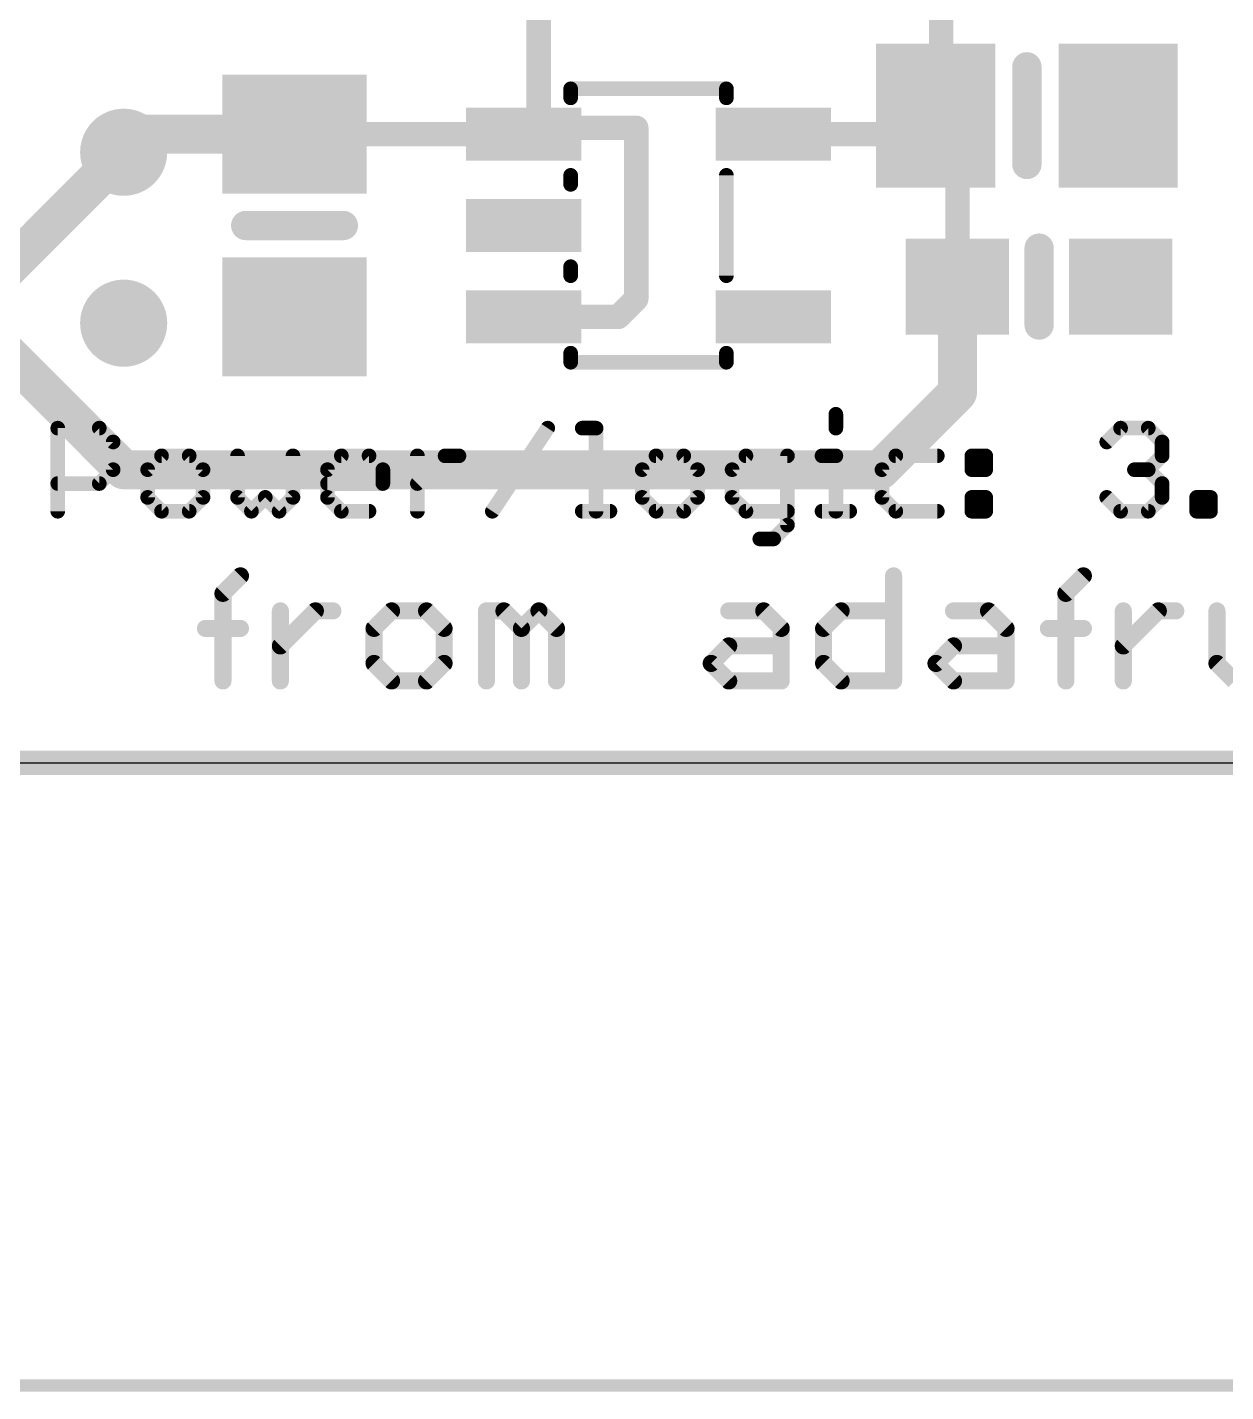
# Model space of a CAD drawing. Extents: x -11.1 to 62.6, y -8.5 to 38.4.
# Drawn here: x 32.27 to 44.74, y -6.54 to 7.65 of the extents above; entities that cross this region are included whole.
import ezdxf

# ---------------------------------------------------------------- set-up
doc = ezdxf.new("R2010")
doc.units = 0
for name, color, linetype in [('1', 12, 'CONTINUOUS'), ('16', 5, 'CONTINUOUS'), ('18', 110, 'CONTINUOUS'), ('20', 53, 'CONTINUOUS'), ('21', 40, 'CONTINUOUS'), ('47', 253, 'CONTINUOUS')]:
    doc.layers.add(name, color=color, linetype=linetype)

# ---------------------------------------------------------------- blocks, each defined once
blk = doc.blocks.new('RECT')
blk.add_solid([(-0.5, -0.5), (0.5, -0.5), (-0.5, 0.5), (0.5, 0.5)])
blk = doc.blocks.new('ROUNDV')
at = {"const_width": 0.5}
blk.add_lwpolyline([(0, -0.25, 1), (0, 0.25, 1), (0, -0.25)], format="xyb", dxfattribs=at)

msp = doc.modelspace()

# ---------------------------------------------------------------- linework, layer by layer
at = {"layer": '1'}
for points, const_width in [([(37.592, 11.938), (37.592, 6.695)], 0.254), ([(41.7798, 8.266), (41.7798, 6.7888)], 0.254), ([(29.2204, 7.1016), (33.274, 3.048)], 0.4064), ([(37.592, 6.695), (37.435, 6.538)], 0.254), ([(41.722, 6.731), (41.529, 6.538)], 0.254), ([(41.7798, 6.7888), (41.722, 6.731)], 0.254), ([(41.722, 6.731), (41.949, 6.504)], 0.254), ([(33.274, 6.35), (33.462, 6.538)], 0.4064), ([(33.462, 6.538), (35.052, 6.538)], 0.4064), ([(37.501, 6.604), (37.435, 6.538)], 0.254), ([(38.608, 6.604), (37.501, 6.604)], 0.254), ([(38.608, 4.826), (38.608, 6.604)], 0.254), ([(37.435, 6.538), (35.052, 6.538)], 0.254), ([(41.529, 6.538), (40.035, 6.538)], 0.254), ([(41.949, 6.504), (41.949, 4.953)], 0.254), ([(41.949, 3.849), (41.949, 4.953)], 0.4064), ([(38.42, 4.638), (38.608, 4.826)], 0.254), ([(37.435, 4.638), (38.42, 4.638)], 0.254), ([(41.148, 3.048), (41.949, 3.849)], 0.4064), ([(33.274, 3.048), (41.148, 3.048)], 0.4064), ([(57.15, 0), (0, 0)], 0.254)]:
    msp.add_lwpolyline(points, dxfattribs=dict(at, const_width=const_width))
for points, const_width in [([(37.6369, 6.6501, 1), (37.5471, 6.7399)], 0.127), ([(41.7669, 6.7759, 1), (41.6771, 6.6861)], 0.127), ([(41.6771, 6.7759, 1), (41.7669, 6.6861)], 0.127), ([(41.7669, 6.6861, 1), (41.6771, 6.7759)], 0.127), ([(41.7163, 6.7888, 1), (41.8433, 6.7888)], 0.127), ([(41.8247, 6.7439, 1), (41.7349, 6.8337)], 0.127), ([(33.462, 6.6396, 1), (33.462, 6.4364)], 0.2032), ([(33.5338, 6.4662, 1), (33.3902, 6.6098)], 0.2032), ([(35.052, 6.4364, 1), (35.052, 6.6396)], 0.2032), ([(37.501, 6.6675, 1), (37.501, 6.5405)], 0.127), ([(37.5459, 6.5591, 1), (37.4561, 6.6489)], 0.127), ([(37.5285, 6.695, 1), (37.6555, 6.695)], 0.127), ([(38.6715, 6.604, 1), (38.5445, 6.604)], 0.127), ([(38.608, 6.5405, 1), (38.608, 6.6675)], 0.127), ([(35.052, 6.6015, 1), (35.052, 6.4745)], 0.127), ([(37.3901, 6.5829, 1), (37.4799, 6.4931)], 0.127), ([(37.3901, 6.5829, 1), (37.4799, 6.4931)], 0.127), ([(37.435, 6.4745, 1), (37.435, 6.6015)], 0.127), ([(40.035, 6.6015, 1), (40.035, 6.4745)], 0.127), ([(41.4841, 6.5829, 1), (41.5739, 6.4931)], 0.127), ([(41.529, 6.4745, 1), (41.529, 6.6015)], 0.127), ([(42.0125, 6.504, 1), (41.8855, 6.504)], 0.127), ([(41.9041, 6.4591, 1), (41.9939, 6.5489)], 0.127), ([(33.2022, 6.4218, 1), (33.3458, 6.2782)], 0.2032), ([(42.0506, 4.953, 1), (41.8474, 4.953)], 0.2032), ([(41.8855, 4.953, 1), (42.0125, 4.953)], 0.127), ([(38.5445, 4.826, 1), (38.6715, 4.826)], 0.127), ([(38.6529, 4.7811, 1), (38.5631, 4.8709)], 0.127), ([(37.435, 4.7015, 1), (37.435, 4.5745)], 0.127), ([(38.3751, 4.6829, 1), (38.4649, 4.5931)], 0.127), ([(38.42, 4.5745, 1), (38.42, 4.7015)], 0.127), ([(42.0208, 3.7772, 1), (41.8772, 3.9208)], 0.2032), ([(41.8474, 3.849, 1), (42.0506, 3.849)], 0.2032), ([(33.274, 3.1496, 1), (33.274, 2.9464)], 0.2032), ([(33.2022, 2.9762, 1), (33.3458, 3.1198)], 0.2032), ([(41.0762, 3.1198, 1), (41.2198, 2.9762)], 0.2032), ([(41.148, 2.9464, 1), (41.148, 3.1496)], 0.2032)]:
    msp.add_lwpolyline(points, format="xyb", dxfattribs=dict(at, const_width=const_width))
at = {"layer": '16'}
for points, const_width in [([(29.972, 3.048), (33.274, 6.35)], 0.4064), ([(57.15, 0), (0, 0)], 0.254)]:
    msp.add_lwpolyline(points, dxfattribs=dict(at, const_width=const_width))
at = {"layer": '16', "const_width": 0.2032}
msp.add_lwpolyline([(33.3458, 6.2782, 1), (33.2022, 6.4218)], format="xyb", dxfattribs=at)
at = {"layer": '20'}
msp.add_line((5.08, 0), (52.07, 0), dxfattribs=at)
at = {"layer": '21'}
for points, const_width in [([(42.672, 7.239), (42.672, 6.223)], 0.3048), ([(37.925, 7.01), (39.545, 7.01)], 0.1524), ([(37.925, 6.916), (37.925, 7.01)], 0.1524), ([(39.545, 7.01), (39.545, 6.916)], 0.1524), ([(37.925, 6.016), (37.925, 6.11)], 0.1524), ([(39.545, 6.11), (39.545, 5.066)], 0.1524), ([(35.56, 5.588), (34.544, 5.588)], 0.3048), ([(42.799, 5.353), (42.799, 4.553)], 0.3048), ([(37.925, 5.066), (37.925, 5.16)], 0.1524), ([(37.925, 4.166), (37.925, 4.26)], 0.1524), ([(39.545, 4.26), (39.545, 4.166)], 0.1524), ([(39.545, 4.166), (37.925, 4.166)], 0.1524), ([(40.6842, 3.6246), (40.6842, 3.4805)], 0.1524), ([(32.5882, 2.6162), (32.5882, 3.4805)], 0.1524), ([(32.5882, 3.4805), (33.0204, 3.4805)], 0.1524), ([(33.0204, 3.4805), (33.1644, 3.3365)], 0.1524), ([(37.1099, 2.6162), (37.6861, 3.4805)], 0.1524), ([(38.0454, 3.4805), (38.1894, 3.4805)], 0.1524), ([(38.1894, 3.4805), (38.1894, 2.6162)], 0.1524), ([(43.5026, 3.3365), (43.6466, 3.4805)], 0.1524), ([(43.6466, 3.4805), (43.9348, 3.4805)], 0.1524), ([(43.9348, 3.4805), (44.0788, 3.3365)], 0.1524), ([(33.1644, 3.3365), (33.1644, 3.0484)], 0.1524), ([(44.0788, 3.3365), (44.0788, 3.1924)], 0.1524), ([(33.6678, 3.1924), (33.5237, 3.0484)], 0.1524), ([(33.9559, 3.1924), (33.6678, 3.1924)], 0.1524), ([(34.0999, 3.0484), (33.9559, 3.1924)], 0.1524), ([(34.4592, 3.1924), (34.4592, 2.7603)], 0.1524), ([(35.0355, 2.7603), (35.0355, 3.1924)], 0.1524), ([(35.3948, 3.0484), (35.5388, 3.1924)], 0.1524), ([(35.5388, 3.1924), (35.8269, 3.1924)], 0.1524), ([(35.8269, 3.1924), (35.971, 3.0484)], 0.1524), ([(36.3303, 2.6162), (36.3303, 3.1924)], 0.1524), ([(36.3303, 2.9043), (36.6184, 3.1924)], 0.1524), ([(36.6184, 3.1924), (36.7624, 3.1924)], 0.1524), ([(38.8131, 3.1924), (38.6691, 3.0484)], 0.1524), ([(39.1012, 3.1924), (38.8131, 3.1924)], 0.1524), ([(39.2453, 3.0484), (39.1012, 3.1924)], 0.1524), ([(39.7486, 3.1924), (39.6046, 3.0484)], 0.1524), ([(40.1808, 3.1924), (39.7486, 3.1924)], 0.1524), ([(40.1808, 2.4721), (40.1808, 3.1924)], 0.1524), ([(40.5401, 3.1924), (40.6842, 3.1924)], 0.1524), ([(40.6842, 3.1924), (40.6842, 2.6162)], 0.1524), ([(41.3078, 3.1924), (41.1638, 3.0484)], 0.1524), ([(41.74, 3.1924), (41.3078, 3.1924)], 0.1524), ([(42.0993, 3.1924), (42.2434, 3.1924)], 0.1524), ([(42.0993, 3.0484), (42.0993, 3.1924)], 0.1524), ([(42.2434, 3.1924), (42.2434, 3.0484)], 0.1524), ([(44.0788, 3.1924), (43.9348, 3.0484)], 0.1524), ([(33.1644, 3.0484), (33.0204, 2.9043)], 0.1524), ([(33.5237, 3.0484), (33.5237, 2.7603)], 0.1524), ([(34.0999, 2.7603), (34.0999, 3.0484)], 0.1524), ([(35.3948, 2.7603), (35.3948, 3.0484)], 0.1524), ([(35.971, 3.0484), (35.971, 2.9043)], 0.1524), ([(38.6691, 3.0484), (38.6691, 2.7603)], 0.1524), ([(39.2453, 2.7603), (39.2453, 3.0484)], 0.1524), ([(39.6046, 3.0484), (39.6046, 2.7603)], 0.1524), ([(41.1638, 3.0484), (41.1638, 2.7603)], 0.1524), ([(42.2434, 3.0484), (42.0993, 3.0484)], 0.1524), ([(43.9348, 3.0484), (43.7907, 3.0484)], 0.1524), ([(43.9348, 3.0484), (44.0788, 2.9043)], 0.1524), ([(33.0204, 2.9043), (32.5882, 2.9043)], 0.1524), ([(35.971, 2.9043), (35.3948, 2.9043)], 0.1524), ([(44.0788, 2.9043), (44.0788, 2.7603)], 0.1524), ([(33.5237, 2.7603), (33.6678, 2.6162)], 0.1524), ([(33.9559, 2.6162), (34.0999, 2.7603)], 0.1524), ([(34.4592, 2.7603), (34.6033, 2.6162)], 0.1524), ([(34.6033, 2.6162), (34.7474, 2.7603)], 0.1524), ([(34.7474, 2.7603), (34.8914, 2.6162)], 0.1524), ([(34.8914, 2.6162), (35.0355, 2.7603)], 0.1524), ([(35.5388, 2.6162), (35.3948, 2.7603)], 0.1524), ([(38.6691, 2.7603), (38.8131, 2.6162)], 0.1524), ([(39.1012, 2.6162), (39.2453, 2.7603)], 0.1524), ([(39.6046, 2.7603), (39.7486, 2.6162)], 0.1524), ([(41.1638, 2.7603), (41.3078, 2.6162)], 0.1524), ([(42.0993, 2.7603), (42.2434, 2.7603)], 0.1524), ([(42.0993, 2.6162), (42.0993, 2.7603)], 0.1524), ([(42.2434, 2.7603), (42.2434, 2.6162)], 0.1524), ([(43.6466, 2.6162), (43.5026, 2.7603)], 0.1524), ([(44.0788, 2.7603), (43.9348, 2.6162)], 0.1524), ([(44.4381, 2.6162), (44.4381, 2.7603)], 0.1524), ([(44.4381, 2.7603), (44.5822, 2.7603)], 0.1524), ([(44.5822, 2.7603), (44.5822, 2.6162)], 0.1524), ([(33.6678, 2.6162), (33.9559, 2.6162)], 0.1524), ([(35.8269, 2.6162), (35.5388, 2.6162)], 0.1524), ([(38.0454, 2.6162), (38.3335, 2.6162)], 0.1524), ([(38.8131, 2.6162), (39.1012, 2.6162)], 0.1524), ([(39.7486, 2.6162), (40.1808, 2.6162)], 0.1524), ([(40.5401, 2.6162), (40.8282, 2.6162)], 0.1524), ([(41.3078, 2.6162), (41.74, 2.6162)], 0.1524), ([(42.2434, 2.6162), (42.0993, 2.6162)], 0.1524), ([(43.9348, 2.6162), (43.6466, 2.6162)], 0.1524), ([(44.5822, 2.6162), (44.4381, 2.6162)], 0.1524), ([(40.0368, 2.3281), (40.1808, 2.4721)], 0.1524), ([(39.8927, 2.3281), (40.0368, 2.3281)], 0.1524), ([(34.3071, 1.7618), (34.4893, 1.944)], 0.1778), ([(41.2853, 1.944), (41.2853, 0.8509)], 0.1778), ([(43.0776, 1.7618), (43.2598, 1.944)], 0.1778), ([(34.3071, 0.8509), (34.3071, 1.7618)], 0.1778), ([(43.0776, 0.8509), (43.0776, 1.7618)], 0.1778), ([(34.9045, 0.8509), (34.9045, 1.5797)], 0.1778), ([(34.9045, 1.2153), (35.2689, 1.5797)], 0.1778), ([(35.2689, 1.5797), (35.4511, 1.5797)], 0.1778), ([(36.0612, 1.5797), (35.879, 1.3975)], 0.1778), ([(36.4256, 1.5797), (36.0612, 1.5797)], 0.1778), ([(36.6077, 1.3975), (36.4256, 1.5797)], 0.1778), ([(37.0484, 0.8509), (37.0484, 1.5797)], 0.1778), ([(37.0484, 1.5797), (37.2306, 1.5797)], 0.1778), ([(37.2306, 1.5797), (37.4128, 1.3975)], 0.1778), ([(37.4128, 1.3975), (37.595, 1.5797)], 0.1778), ([(37.595, 1.5797), (37.7771, 1.3975)], 0.1778), ([(39.5694, 1.5797), (39.9338, 1.5797)], 0.1778), ([(39.9338, 1.5797), (40.1159, 1.3975)], 0.1778), ([(40.5566, 1.3975), (40.7388, 1.5797)], 0.1778), ([(40.7388, 1.5797), (41.2853, 1.5797)], 0.1778), ([(41.9082, 1.5797), (42.2725, 1.5797)], 0.1778), ([(42.2725, 1.5797), (42.4547, 1.3975)], 0.1778), ([(43.675, 0.8509), (43.675, 1.5797)], 0.1778), ([(43.675, 1.2153), (44.0393, 1.5797)], 0.1778), ([(44.0393, 1.5797), (44.2215, 1.5797)], 0.1778), ([(44.6495, 1.5797), (44.6495, 1.0331)], 0.1778), ([(34.1249, 1.3975), (34.4893, 1.3975)], 0.1778), ([(35.879, 1.3975), (35.879, 1.0331)], 0.1778), ([(36.6077, 1.0331), (36.6077, 1.3975)], 0.1778), ([(37.4128, 1.3975), (37.4128, 0.8509)], 0.1778), ([(37.7771, 1.3975), (37.7771, 0.8509)], 0.1778), ([(40.1159, 1.3975), (40.1159, 0.8509)], 0.1778), ([(40.5566, 1.0331), (40.5566, 1.3975)], 0.1778), ([(42.4547, 1.3975), (42.4547, 0.8509)], 0.1778), ([(42.8954, 1.3975), (43.2598, 1.3975)], 0.1778), ([(39.3872, 1.0331), (39.5694, 1.2153)], 0.1778), ([(39.5694, 1.2153), (40.1159, 1.2153)], 0.1778), ([(41.726, 1.0331), (41.9082, 1.2153)], 0.1778), ([(41.9082, 1.2153), (42.4547, 1.2153)], 0.1778), ([(35.879, 1.0331), (36.0612, 0.8509)], 0.1778), ([(36.4256, 0.8509), (36.6077, 1.0331)], 0.1778), ([(39.5694, 0.8509), (39.3872, 1.0331)], 0.1778), ([(40.7388, 0.8509), (40.5566, 1.0331)], 0.1778), ([(41.9082, 0.8509), (41.726, 1.0331)], 0.1778), ([(44.6495, 1.0331), (44.8317, 0.8509)], 0.1778), ([(36.0612, 0.8509), (36.4256, 0.8509)], 0.1778), ([(40.1159, 0.8509), (39.5694, 0.8509)], 0.1778), ([(41.2853, 0.8509), (40.7388, 0.8509)], 0.1778), ([(42.4547, 0.8509), (41.9082, 0.8509)], 0.1778)]:
    msp.add_lwpolyline(points, dxfattribs=dict(at, const_width=const_width))
for points, const_width in [([(42.7482, 7.239, 1), (42.5958, 7.239)], 0.1524), ([(37.925, 7.0481, 1), (37.925, 6.9719)], 0.0762), ([(37.9631, 7.01, 1), (37.8869, 7.01)], 0.0762), ([(37.8869, 6.916, 1), (37.9631, 6.916)], 0.0762), ([(39.5831, 7.01, 1), (39.5069, 7.01)], 0.0762), ([(39.5069, 6.916, 1), (39.5831, 6.916)], 0.0762), ([(39.545, 6.9719, 1), (39.545, 7.0481)], 0.0762), ([(42.5958, 6.223, 1), (42.7482, 6.223)], 0.1524), ([(37.9631, 6.11, 1), (37.8869, 6.11)], 0.0762), ([(39.5831, 6.11, 1), (39.5069, 6.11)], 0.0762), ([(37.8869, 6.016, 1), (37.9631, 6.016)], 0.0762), ([(34.544, 5.6642, 1), (34.544, 5.5118)], 0.1524), ([(35.56, 5.5118, 1), (35.56, 5.6642)], 0.1524), ([(42.8752, 5.353, 1), (42.7228, 5.353)], 0.1524), ([(37.9631, 5.16, 1), (37.8869, 5.16)], 0.0762), ([(37.8869, 5.066, 1), (37.9631, 5.066)], 0.0762), ([(39.5069, 5.066, 1), (39.5831, 5.066)], 0.0762), ([(42.7228, 4.553, 1), (42.8752, 4.553)], 0.1524), ([(37.9631, 4.26, 1), (37.8869, 4.26)], 0.0762), ([(39.5831, 4.26, 1), (39.5069, 4.26)], 0.0762), ([(37.925, 4.2041, 1), (37.925, 4.1279)], 0.0762), ([(37.8869, 4.166, 1), (37.9631, 4.166)], 0.0762), ([(39.5069, 4.166, 1), (39.5831, 4.166)], 0.0762), ([(39.545, 4.1279, 1), (39.545, 4.2041)], 0.0762), ([(40.7223, 3.6246, 1), (40.6461, 3.6246)], 0.0762), ([(32.6263, 3.4805, 1), (32.5501, 3.4805)], 0.0762), ([(32.5882, 3.5186, 1), (32.5882, 3.4424)], 0.0762), ([(33.0473, 3.5075, 1), (32.9934, 3.4536)], 0.0762), ([(33.0204, 3.4424, 1), (33.0204, 3.5186)], 0.0762), ([(37.7178, 3.4594, 1), (37.6544, 3.5017)], 0.0762), ([(38.0454, 3.5186, 1), (38.0454, 3.4424)], 0.0762), ([(38.2275, 3.4805, 1), (38.1513, 3.4805)], 0.0762), ([(38.1894, 3.4424, 1), (38.1894, 3.5186)], 0.0762), ([(43.6466, 3.5186, 1), (43.6466, 3.4424)], 0.0762), ([(43.6736, 3.4536, 1), (43.6197, 3.5075)], 0.0762), ([(43.9617, 3.5075, 1), (43.9078, 3.4536)], 0.0762), ([(43.9348, 3.4424, 1), (43.9348, 3.5186)], 0.0762), ([(33.2025, 3.3365, 1), (33.1263, 3.3365)], 0.0762), ([(40.6461, 3.4805, 1), (40.7223, 3.4805)], 0.0762), ([(44.1169, 3.3365, 1), (44.0407, 3.3365)], 0.0762), ([(33.1375, 3.3095, 1), (33.1914, 3.3634)], 0.0762), ([(33.6678, 3.2305, 1), (33.6678, 3.1543)], 0.0762), ([(33.6947, 3.1655, 1), (33.6408, 3.2194)], 0.0762), ([(33.9828, 3.2194, 1), (33.9289, 3.1655)], 0.0762), ([(33.9559, 3.1543, 1), (33.9559, 3.2305)], 0.0762), ([(34.4973, 3.1924, 1), (34.4211, 3.1924)], 0.0762), ([(35.0736, 3.1924, 1), (34.9974, 3.1924)], 0.0762), ([(35.5388, 3.2305, 1), (35.5388, 3.1543)], 0.0762), ([(35.5658, 3.1655, 1), (35.5119, 3.2194)], 0.0762), ([(35.8539, 3.2194, 1), (35.8, 3.1655)], 0.0762), ([(35.8269, 3.1543, 1), (35.8269, 3.2305)], 0.0762), ([(36.3684, 3.1924, 1), (36.2922, 3.1924)], 0.0762), ([(36.6184, 3.2305, 1), (36.6184, 3.1543)], 0.0762), ([(36.6453, 3.1655, 1), (36.5914, 3.2194)], 0.0762), ([(36.7624, 3.1543, 1), (36.7624, 3.2305)], 0.0762), ([(38.8131, 3.2305, 1), (38.8131, 3.1543)], 0.0762), ([(38.8401, 3.1655, 1), (38.7862, 3.2194)], 0.0762), ([(39.1282, 3.2194, 1), (39.0743, 3.1655)], 0.0762), ([(39.1012, 3.1543, 1), (39.1012, 3.2305)], 0.0762), ([(39.7486, 3.2305, 1), (39.7486, 3.1543)], 0.0762), ([(39.7756, 3.1655, 1), (39.7217, 3.2194)], 0.0762), ([(40.2189, 3.1924, 1), (40.1427, 3.1924)], 0.0762), ([(40.1808, 3.1543, 1), (40.1808, 3.2305)], 0.0762), ([(40.5401, 3.2305, 1), (40.5401, 3.1543)], 0.0762), ([(40.7223, 3.1924, 1), (40.6461, 3.1924)], 0.0762), ([(40.6842, 3.1543, 1), (40.6842, 3.2305)], 0.0762), ([(41.3078, 3.2305, 1), (41.3078, 3.1543)], 0.0762), ([(41.3348, 3.1655, 1), (41.2809, 3.2194)], 0.0762), ([(41.74, 3.1543, 1), (41.74, 3.2305)], 0.0762), ([(42.0993, 3.2305, 1), (42.0993, 3.1543)], 0.0762), ([(42.1374, 3.1924, 1), (42.0612, 3.1924)], 0.0762), ([(42.2815, 3.1924, 1), (42.2053, 3.1924)], 0.0762), ([(42.2434, 3.1543, 1), (42.2434, 3.2305)], 0.0762), ([(43.4756, 3.3634, 1), (43.5295, 3.3095)], 0.0762), ([(44.0519, 3.3095, 1), (44.1057, 3.3634)], 0.0762), ([(44.1057, 3.1655, 1), (44.0519, 3.2194)], 0.0762), ([(33.1914, 3.0214, 1), (33.1375, 3.0753)], 0.0762), ([(33.5618, 3.0484, 1), (33.4856, 3.0484)], 0.0762), ([(34.138, 3.0484, 1), (34.0618, 3.0484)], 0.0762), ([(35.4329, 3.0484, 1), (35.3567, 3.0484)], 0.0762), ([(36.0091, 3.0484, 1), (35.9329, 3.0484)], 0.0762), ([(38.7072, 3.0484, 1), (38.631, 3.0484)], 0.0762), ([(39.2834, 3.0484, 1), (39.2072, 3.0484)], 0.0762), ([(39.6427, 3.0484, 1), (39.5665, 3.0484)], 0.0762), ([(41.2019, 3.0484, 1), (41.1257, 3.0484)], 0.0762), ([(42.0993, 3.0865, 1), (42.0993, 3.0103)], 0.0762), ([(42.2434, 3.0103, 1), (42.2434, 3.0865)], 0.0762), ([(43.7907, 3.0865, 1), (43.7907, 3.0103)], 0.0762), ([(43.9617, 3.0753, 1), (43.9078, 3.0214)], 0.0762), ([(43.9348, 3.0103, 1), (43.9348, 3.0865)], 0.0762), ([(44.0407, 3.1924, 1), (44.1169, 3.1924)], 0.0762), ([(32.5882, 2.9424, 1), (32.5882, 2.8662)], 0.0762), ([(33.0204, 2.8662, 1), (33.0204, 2.9424)], 0.0762), ([(33.1263, 3.0484, 1), (33.2025, 3.0484)], 0.0762), ([(33.4968, 3.0753, 1), (33.5507, 3.0214)], 0.0762), ([(34.073, 3.0214, 1), (34.1269, 3.0753)], 0.0762), ([(35.3678, 3.0753, 1), (35.4217, 3.0214)], 0.0762), ([(35.3948, 2.9424, 1), (35.3948, 2.8662)], 0.0762), ([(35.944, 3.0214, 1), (35.9979, 3.0753)], 0.0762), ([(35.971, 2.8662, 1), (35.971, 2.9424)], 0.0762), ([(38.6421, 3.0753, 1), (38.696, 3.0214)], 0.0762), ([(39.2184, 3.0214, 1), (39.2722, 3.0753)], 0.0762), ([(39.5776, 3.0753, 1), (39.6315, 3.0214)], 0.0762), ([(41.1368, 3.0753, 1), (41.1907, 3.0214)], 0.0762), ([(42.0612, 3.0484, 1), (42.1374, 3.0484)], 0.0762), ([(42.2053, 3.0484, 1), (42.2815, 3.0484)], 0.0762), ([(43.9078, 3.0753, 1), (43.9617, 3.0214)], 0.0762), ([(44.1169, 2.9043, 1), (44.0407, 2.9043)], 0.0762), ([(32.9934, 2.9313, 1), (33.0473, 2.8774)], 0.0762), ([(35.9329, 2.9043, 1), (36.0091, 2.9043)], 0.0762), ([(36.3033, 2.9313, 1), (36.3572, 2.8774)], 0.0762), ([(44.0519, 2.8774, 1), (44.1057, 2.9313)], 0.0762), ([(33.5507, 2.7872, 1), (33.4968, 2.7333)], 0.0762), ([(33.4856, 2.7603, 1), (33.5618, 2.7603)], 0.0762), ([(34.0618, 2.7603, 1), (34.138, 2.7603)], 0.0762), ([(34.1269, 2.7333, 1), (34.073, 2.7872)], 0.0762), ([(34.4862, 2.7872, 1), (34.4323, 2.7333)], 0.0762), ([(34.4211, 2.7603, 1), (34.4973, 2.7603)], 0.0762), ([(34.7743, 2.7872, 1), (34.7204, 2.7333)], 0.0762), ([(34.7743, 2.7333, 1), (34.7204, 2.7872)], 0.0762), ([(34.9974, 2.7603, 1), (35.0736, 2.7603)], 0.0762), ([(35.0624, 2.7333, 1), (35.0085, 2.7872)], 0.0762), ([(35.4217, 2.7872, 1), (35.3678, 2.7333)], 0.0762), ([(35.3567, 2.7603, 1), (35.4329, 2.7603)], 0.0762), ([(38.696, 2.7872, 1), (38.6421, 2.7333)], 0.0762), ([(38.631, 2.7603, 1), (38.7072, 2.7603)], 0.0762), ([(39.2072, 2.7603, 1), (39.2834, 2.7603)], 0.0762), ([(39.2722, 2.7333, 1), (39.2184, 2.7872)], 0.0762), ([(39.6315, 2.7872, 1), (39.5776, 2.7333)], 0.0762), ([(39.5665, 2.7603, 1), (39.6427, 2.7603)], 0.0762), ([(41.1907, 2.7872, 1), (41.1368, 2.7333)], 0.0762), ([(41.1257, 2.7603, 1), (41.2019, 2.7603)], 0.0762), ([(42.0993, 2.7984, 1), (42.0993, 2.7222)], 0.0762), ([(42.1374, 2.7603, 1), (42.0612, 2.7603)], 0.0762), ([(42.2815, 2.7603, 1), (42.2053, 2.7603)], 0.0762), ([(42.2434, 2.7222, 1), (42.2434, 2.7984)], 0.0762), ([(43.5295, 2.7872, 1), (43.4756, 2.7333)], 0.0762), ([(44.0407, 2.7603, 1), (44.1169, 2.7603)], 0.0762), ([(44.1057, 2.7333, 1), (44.0519, 2.7872)], 0.0762), ([(44.4762, 2.7603, 1), (44.4, 2.7603)], 0.0762), ([(44.4381, 2.7984, 1), (44.4381, 2.7222)], 0.0762), ([(44.6203, 2.7603, 1), (44.5441, 2.7603)], 0.0762), ([(44.5822, 2.7222, 1), (44.5822, 2.7984)], 0.0762), ([(32.5501, 2.6162, 1), (32.6263, 2.6162)], 0.0762), ([(33.6678, 2.6543, 1), (33.6678, 2.5781)], 0.0762), ([(33.6408, 2.5893, 1), (33.6947, 2.6431)], 0.0762), ([(33.9289, 2.6431, 1), (33.9828, 2.5893)], 0.0762), ([(33.9559, 2.5781, 1), (33.9559, 2.6543)], 0.0762), ([(34.5764, 2.6431, 1), (34.6302, 2.5893)], 0.0762), ([(34.5764, 2.5893, 1), (34.6302, 2.6431)], 0.0762), ([(34.8645, 2.6431, 1), (34.9183, 2.5893)], 0.0762), ([(34.8645, 2.5893, 1), (34.9183, 2.6431)], 0.0762), ([(35.5388, 2.6543, 1), (35.5388, 2.5781)], 0.0762), ([(35.5119, 2.5893, 1), (35.5658, 2.6431)], 0.0762), ([(35.8269, 2.5781, 1), (35.8269, 2.6543)], 0.0762), ([(36.2922, 2.6162, 1), (36.3684, 2.6162)], 0.0762), ([(37.0782, 2.6373, 1), (37.1416, 2.5951)], 0.0762), ([(38.0454, 2.6543, 1), (38.0454, 2.5781)], 0.0762), ([(38.1513, 2.6162, 1), (38.2275, 2.6162)], 0.0762), ([(38.3335, 2.5781, 1), (38.3335, 2.6543)], 0.0762), ([(38.8131, 2.6543, 1), (38.8131, 2.5781)], 0.0762), ([(38.7862, 2.5893, 1), (38.8401, 2.6431)], 0.0762), ([(39.0743, 2.6431, 1), (39.1282, 2.5893)], 0.0762), ([(39.1012, 2.5781, 1), (39.1012, 2.6543)], 0.0762), ([(39.7486, 2.6543, 1), (39.7486, 2.5781)], 0.0762), ([(39.7217, 2.5893, 1), (39.7756, 2.6431)], 0.0762), ([(40.1808, 2.5781, 1), (40.1808, 2.6543)], 0.0762), ([(40.5401, 2.6543, 1), (40.5401, 2.5781)], 0.0762), ([(40.6461, 2.6162, 1), (40.7223, 2.6162)], 0.0762), ([(40.8282, 2.5781, 1), (40.8282, 2.6543)], 0.0762), ([(41.3078, 2.6543, 1), (41.3078, 2.5781)], 0.0762), ([(41.2809, 2.5893, 1), (41.3348, 2.6431)], 0.0762), ([(41.74, 2.5781, 1), (41.74, 2.6543)], 0.0762), ([(42.0993, 2.6543, 1), (42.0993, 2.5781)], 0.0762), ([(42.0612, 2.6162, 1), (42.1374, 2.6162)], 0.0762), ([(42.2053, 2.6162, 1), (42.2815, 2.6162)], 0.0762), ([(42.2434, 2.5781, 1), (42.2434, 2.6543)], 0.0762), ([(43.6466, 2.6543, 1), (43.6466, 2.5781)], 0.0762), ([(43.6197, 2.5893, 1), (43.6736, 2.6431)], 0.0762), ([(43.9078, 2.6431, 1), (43.9617, 2.5893)], 0.0762), ([(43.9348, 2.5781, 1), (43.9348, 2.6543)], 0.0762), ([(44.4381, 2.6543, 1), (44.4381, 2.5781)], 0.0762), ([(44.4, 2.6162, 1), (44.4762, 2.6162)], 0.0762), ([(44.5441, 2.6162, 1), (44.6203, 2.6162)], 0.0762), ([(44.5822, 2.5781, 1), (44.5822, 2.6543)], 0.0762), ([(40.1427, 2.4721, 1), (40.2189, 2.4721)], 0.0762), ([(40.2078, 2.4452, 1), (40.1539, 2.4991)], 0.0762), ([(39.8927, 2.3662, 1), (39.8927, 2.29)], 0.0762), ([(40.0098, 2.355, 1), (40.0637, 2.3011)], 0.0762), ([(40.0368, 2.29, 1), (40.0368, 2.3662)], 0.0762), ([(34.5207, 1.9126, 1), (34.4578, 1.9755)], 0.0889), ([(41.3298, 1.944, 1), (41.2409, 1.944)], 0.0889), ([(43.2912, 1.9126, 1), (43.2283, 1.9755)], 0.0889), ([(34.3515, 1.7618, 1), (34.2626, 1.7618)], 0.0889), ([(43.122, 1.7618, 1), (43.0331, 1.7618)], 0.0889), ([(34.2757, 1.7933, 1), (34.3385, 1.7304)], 0.0889), ([(43.0461, 1.7933, 1), (43.109, 1.7304)], 0.0889), ([(34.9489, 1.5797, 1), (34.86, 1.5797)], 0.0889), ([(35.2689, 1.6241, 1), (35.2689, 1.5352)], 0.0889), ([(35.3003, 1.5482, 1), (35.2374, 1.6111)], 0.0889), ([(35.4511, 1.5352, 1), (35.4511, 1.6241)], 0.0889), ([(36.0612, 1.6241, 1), (36.0612, 1.5352)], 0.0889), ([(36.0926, 1.5482, 1), (36.0298, 1.6111)], 0.0889), ([(36.457, 1.6111, 1), (36.3941, 1.5482)], 0.0889), ([(36.4256, 1.5352, 1), (36.4256, 1.6241)], 0.0889), ([(37.0928, 1.5797, 1), (37.0039, 1.5797)], 0.0889), ([(37.0484, 1.6241, 1), (37.0484, 1.5352)], 0.0889), ([(37.262, 1.6111, 1), (37.1991, 1.5482)], 0.0889), ([(37.2306, 1.5352, 1), (37.2306, 1.6241)], 0.0889), ([(37.6264, 1.6111, 1), (37.5635, 1.5482)], 0.0889), ([(37.6264, 1.5482, 1), (37.5635, 1.6111)], 0.0889), ([(39.5694, 1.6241, 1), (39.5694, 1.5352)], 0.0889), ([(39.9652, 1.6111, 1), (39.9023, 1.5482)], 0.0889), ([(39.9338, 1.5352, 1), (39.9338, 1.6241)], 0.0889), ([(40.7388, 1.6241, 1), (40.7388, 1.5352)], 0.0889), ([(40.7702, 1.5482, 1), (40.7073, 1.6111)], 0.0889), ([(41.2853, 1.5352, 1), (41.2853, 1.6241)], 0.0889), ([(41.9082, 1.6241, 1), (41.9082, 1.5352)], 0.0889), ([(42.304, 1.6111, 1), (42.2411, 1.5482)], 0.0889), ([(42.2725, 1.5352, 1), (42.2725, 1.6241)], 0.0889), ([(43.7194, 1.5797, 1), (43.6305, 1.5797)], 0.0889), ([(44.0393, 1.6241, 1), (44.0393, 1.5352)], 0.0889), ([(44.0708, 1.5482, 1), (44.0079, 1.6111)], 0.0889), ([(44.2215, 1.5352, 1), (44.2215, 1.6241)], 0.0889), ([(44.6939, 1.5797, 1), (44.605, 1.5797)], 0.0889), ([(34.1249, 1.4419, 1), (34.1249, 1.353)], 0.0889), ([(34.4893, 1.353, 1), (34.4893, 1.4419)], 0.0889), ([(35.9234, 1.3975, 1), (35.8345, 1.3975)], 0.0889), ([(35.8476, 1.4289, 1), (35.9104, 1.366)], 0.0889), ([(36.6522, 1.3975, 1), (36.5633, 1.3975)], 0.0889), ([(36.5763, 1.366, 1), (36.6392, 1.4289)], 0.0889), ([(37.3813, 1.4289, 1), (37.4442, 1.366)], 0.0889), ([(37.4572, 1.3975, 1), (37.3683, 1.3975)], 0.0889), ([(37.3813, 1.366, 1), (37.4442, 1.4289)], 0.0889), ([(37.8216, 1.3975, 1), (37.7327, 1.3975)], 0.0889), ([(37.7457, 1.366, 1), (37.8086, 1.4289)], 0.0889), ([(40.1604, 1.3975, 1), (40.0715, 1.3975)], 0.0889), ([(40.0845, 1.366, 1), (40.1474, 1.4289)], 0.0889), ([(40.601, 1.3975, 1), (40.5121, 1.3975)], 0.0889), ([(40.5252, 1.4289, 1), (40.588, 1.366)], 0.0889), ([(42.4992, 1.3975, 1), (42.4103, 1.3975)], 0.0889), ([(42.4233, 1.366, 1), (42.4862, 1.4289)], 0.0889), ([(42.8954, 1.4419, 1), (42.8954, 1.353)], 0.0889), ([(43.2598, 1.353, 1), (43.2598, 1.4419)], 0.0889), ([(34.8731, 1.2467, 1), (34.9359, 1.1838)], 0.0889), ([(39.5694, 1.2597, 1), (39.5694, 1.1708)], 0.0889), ([(39.6008, 1.1838, 1), (39.5379, 1.2467)], 0.0889), ([(40.1159, 1.1708, 1), (40.1159, 1.2597)], 0.0889), ([(41.9082, 1.2597, 1), (41.9082, 1.1708)], 0.0889), ([(41.9396, 1.1838, 1), (41.8767, 1.2467)], 0.0889), ([(42.4547, 1.1708, 1), (42.4547, 1.2597)], 0.0889), ([(43.6435, 1.2467, 1), (43.7064, 1.1838)], 0.0889), ([(35.9104, 1.0645, 1), (35.8476, 1.0017)], 0.0889), ([(35.8345, 1.0331, 1), (35.9234, 1.0331)], 0.0889), ([(36.5633, 1.0331, 1), (36.6522, 1.0331)], 0.0889), ([(36.6392, 1.0017, 1), (36.5763, 1.0645)], 0.0889), ([(39.4186, 1.0645, 1), (39.3558, 1.0017)], 0.0889), ([(39.3558, 1.0645, 1), (39.4186, 1.0017)], 0.0889), ([(40.588, 1.0645, 1), (40.5252, 1.0017)], 0.0889), ([(40.5121, 1.0331, 1), (40.601, 1.0331)], 0.0889), ([(41.7574, 1.0645, 1), (41.6945, 1.0017)], 0.0889), ([(41.6945, 1.0645, 1), (41.7574, 1.0017)], 0.0889), ([(44.6809, 1.0645, 1), (44.618, 1.0017)], 0.0889), ([(44.605, 1.0331, 1), (44.6939, 1.0331)], 0.0889), ([(34.2626, 0.8509, 1), (34.3515, 0.8509)], 0.0889), ([(34.86, 0.8509, 1), (34.9489, 0.8509)], 0.0889), ([(36.0612, 0.8953, 1), (36.0612, 0.8065)], 0.0889), ([(36.0298, 0.8195, 1), (36.0926, 0.8823)], 0.0889), ([(36.3941, 0.8823, 1), (36.457, 0.8195)], 0.0889), ([(36.4256, 0.8065, 1), (36.4256, 0.8953)], 0.0889), ([(37.0039, 0.8509, 1), (37.0928, 0.8509)], 0.0889), ([(37.3683, 0.8509, 1), (37.4572, 0.8509)], 0.0889), ([(37.7327, 0.8509, 1), (37.8216, 0.8509)], 0.0889), ([(39.5694, 0.8953, 1), (39.5694, 0.8065)], 0.0889), ([(39.5379, 0.8195, 1), (39.6008, 0.8823)], 0.0889), ([(40.0715, 0.8509, 1), (40.1604, 0.8509)], 0.0889), ([(40.1159, 0.8065, 1), (40.1159, 0.8953)], 0.0889), ([(40.7388, 0.8953, 1), (40.7388, 0.8065)], 0.0889), ([(40.7073, 0.8195, 1), (40.7702, 0.8823)], 0.0889), ([(41.2409, 0.8509, 1), (41.3298, 0.8509)], 0.0889), ([(41.2853, 0.8065, 1), (41.2853, 0.8953)], 0.0889), ([(41.9082, 0.8953, 1), (41.9082, 0.8065)], 0.0889), ([(41.8767, 0.8195, 1), (41.9396, 0.8823)], 0.0889), ([(42.4103, 0.8509, 1), (42.4992, 0.8509)], 0.0889), ([(42.4547, 0.8065, 1), (42.4547, 0.8953)], 0.0889), ([(43.0331, 0.8509, 1), (43.122, 0.8509)], 0.0889), ([(43.6305, 0.8509, 1), (43.7194, 0.8509)], 0.0889)]:
    msp.add_lwpolyline(points, format="xyb", dxfattribs=dict(at, const_width=const_width))
at = {"layer": '47', "const_width": 0.13}
msp.add_lwpolyline([(2.605, -6.477), (54.545, -6.477)], dxfattribs=at)

# ---------------------------------------------------------------- block references
at = {"layer": '1', "xscale": 1.24, "yscale": 1.5}
for p in [(41.722, 6.731), (43.622, 6.731)]:
    msp.add_blockref('RECT', p, dxfattribs=at)
at = {"layer": '1', "rotation": 270}
for p, xscale, yscale in [((35.052, 6.538), 1.24, 1.5), ((37.435, 6.538), 0.55, 1.2), ((40.035, 6.538), 0.55, 1.2), ((37.435, 5.588), 0.55, 1.2), ((35.052, 4.638), 1.24, 1.5), ((37.435, 4.638), 0.55, 1.2), ((40.035, 4.638), 0.55, 1.2)]:
    msp.add_blockref('RECT', p, dxfattribs=dict(at, xscale=xscale, yscale=yscale))
at = {"layer": '1', "xscale": 1.075}
for p in [(41.949, 4.953), (43.649, 4.953)]:
    msp.add_blockref('RECT', p, dxfattribs=at)
at = {"layer": '18', "xscale": 0.9064, "yscale": 0.9064}
for p in [(33.274, 6.35), (33.274, 6.35), (33.274, 4.572), (33.274, 4.572)]:
    msp.add_blockref('ROUNDV', p, dxfattribs=at)

doc.saveas('drawing.dxf')
